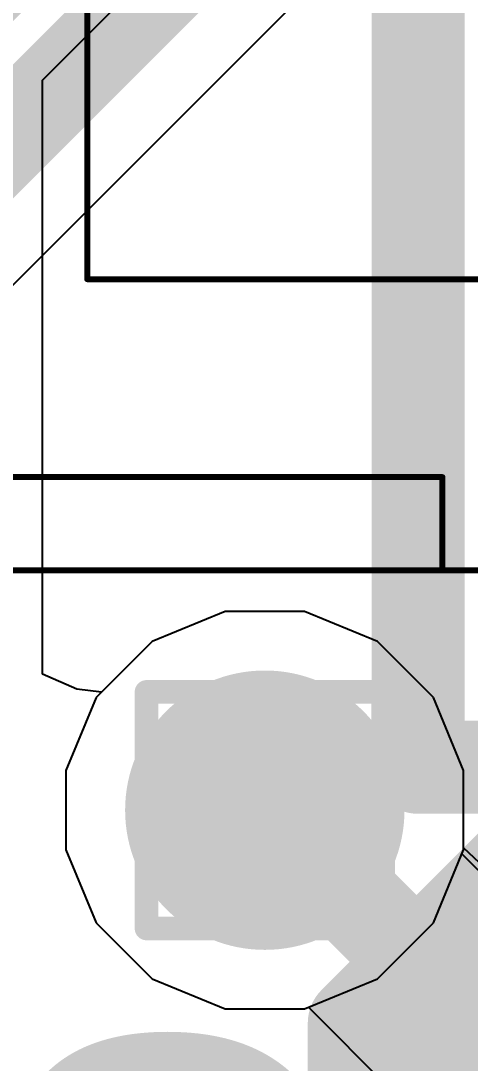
# Model space of a CAD drawing. Header units: inches. Extents: x -6 to 5433, y -4 to 5447.
# Drawn here: x 4.457 to 5.422, y 25.236 to 27.475 of the extents above; entities that cross this region are included whole.
import ezdxf

# ---------------------------------------------------------------- set-up
doc = ezdxf.new("R2010")
doc.units = ezdxf.units.IN
for name, color, linetype in [('Bottom Layer', 5, 'Continuous'), ('Bottom Overlay', 54, 'Continuous'), ('Bottom Paste', 16, 'Continuous'), ('Bottom Solder', 6, 'Continuous'), ('Drill Drawing', 1, 'Continuous'), ('Ground', 16, 'Continuous'), ('Mechanical 4', 56, 'Continuous'), ('Power', 76, 'Continuous'), ('Top Layer', 1, 'Continuous'), ('Top Overlay', 2, 'Continuous'), ('Via Holes', 16, 'Continuous')]:
    doc.layers.add(name, color=color, linetype=linetype)
doc.styles.add('Arial_Bold', font='', dxfattribs={"height": 0.2})
doc.styles.get('Arial_Bold').set_extended_font_data('Arial', bold=True)

# ---------------------------------------------------------------- blocks, each defined once
blk = doc.blocks.new('T__________B_136')
at = {"layer": 'Bottom Layer'}
blk.add_hatch(color=5, dxfattribs=at).paths.add_polyline_path([(0.381, 0.762), (-0.381, 0.762), (-0.762, 0.381), (-0.762, -0.381), (-0.381, -0.762), (0.381, -0.762), (0.762, -0.381), (0.762, 0.381)])
at = {"layer": 'Bottom Paste'}
blk.add_hatch(color=16, dxfattribs=at).paths.add_polyline_path([(0.381, 0.762), (-0.381, 0.762), (-0.762, 0.381), (-0.762, -0.381), (-0.381, -0.762), (0.381, -0.762), (0.762, -0.381), (0.762, 0.381)])
at = {"layer": 'Bottom Solder'}
blk.add_hatch(color=6, dxfattribs=at).paths.add_polyline_path([(0.4318, 0.8636), (-0.4318, 0.8636), (-0.8636, 0.4318), (-0.8636, -0.4318), (-0.4318, -0.8636), (0.4318, -0.8636), (0.8636, -0.4318), (0.8636, 0.4318)])
at = {"layer": 'Bottom Overlay'}
for points in [[(-0.9398, 0.4318, 0.2, 0.2, 0), (-0.4318, 0.9398, 0.2, 0.2, 0)], [(-0.4318, 0.9398, 0.2, 0.2, 0), (0.4318, 0.9398, 0.2, 0.2, 0)], [(0.4318, 0.9398, 0.2, 0.2, 0), (0.9398, 0.4318, 0.2, 0.2, 0)], [(-0.9398, -0.4318, 0.2, 0.2, 0), (-0.9398, 0.4318, 0.2, 0.2, 0)], [(0.9398, -0.4318, 0.2, 0.2, 0), (0.9398, 0.4318, 0.2, 0.2, 0)], [(-0.9398, -0.4318, 0.2, 0.2, 0), (-0.4318, -0.9398, 0.2, 0.2, 0)], [(0.4318, -0.9398, 0.2, 0.2, 0), (0.9398, -0.4318, 0.2, 0.2, 0)], [(-0.4318, -0.9398, 0.2, 0.2, 0), (0.4318, -0.9398, 0.2, 0.2, 0)]]:
    blk.add_lwpolyline(points, format="xyseb", dxfattribs=at)
for points in [[(-0.4818, 0.9398, 0.1, 0.1, 1), (-0.3818, 0.9398, 0.1, 0.1, 1)], [(-0.4818, 0.9398, 0.1, 0.1, 1), (-0.3818, 0.9398, 0.1, 0.1, 1)], [(0.3818, 0.9398, 0.1, 0.1, 1), (0.4818, 0.9398, 0.1, 0.1, 1)], [(0.3818, 0.9398, 0.1, 0.1, 1), (0.4818, 0.9398, 0.1, 0.1, 1)], [(-0.9898, 0.4318, 0.1, 0.1, 1), (-0.8898, 0.4318, 0.1, 0.1, 1)], [(-0.9898, 0.4318, 0.1, 0.1, 1), (-0.8898, 0.4318, 0.1, 0.1, 1)], [(0.8898, 0.4318, 0.1, 0.1, 1), (0.9898, 0.4318, 0.1, 0.1, 1)], [(0.8898, 0.4318, 0.1, 0.1, 1), (0.9898, 0.4318, 0.1, 0.1, 1)], [(-0.9898, -0.4318, 0.1, 0.1, 1), (-0.8898, -0.4318, 0.1, 0.1, 1)], [(-0.9898, -0.4318, 0.1, 0.1, 1), (-0.8898, -0.4318, 0.1, 0.1, 1)], [(0.8898, -0.4318, 0.1, 0.1, 1), (0.9898, -0.4318, 0.1, 0.1, 1)], [(0.8898, -0.4318, 0.1, 0.1, 1), (0.9898, -0.4318, 0.1, 0.1, 1)], [(-0.4818, -0.9398, 0.1, 0.1, 1), (-0.3818, -0.9398, 0.1, 0.1, 1)], [(-0.4818, -0.9398, 0.1, 0.1, 1), (-0.3818, -0.9398, 0.1, 0.1, 1)], [(0.3818, -0.9398, 0.1, 0.1, 1), (0.4818, -0.9398, 0.1, 0.1, 1)], [(0.3818, -0.9398, 0.1, 0.1, 1), (0.4818, -0.9398, 0.1, 0.1, 1)]]:
    blk.add_lwpolyline(points, format="xyseb", close=True, dxfattribs=at)
blk = doc.blocks.new('QTH_030_01_L_D_A_K_TR_154')
at = {"layer": 'Top Overlay'}
for points in [[(10, 2.985, 0.2, 0.2, 0), (7.8, 2.985, 0.2, 0.2, 0)], [(10, 2.985, 0.2, 0.2, 0), (10, 0.7, 0.2, 0.2, 0)]]:
    blk.add_lwpolyline(points, format="xyseb", dxfattribs=at)
blk.add_lwpolyline([(9.95, 2.985, 0.1, 0.1, 1), (10.05, 2.985, 0.1, 0.1, 1)], format="xyseb", close=True, dxfattribs=at)
blk.add_lwpolyline([(9.95, 2.985, 0.1, 0.1, 1), (10.05, 2.985, 0.1, 0.1, 1)], format="xyseb", close=True, dxfattribs=at)

msp = doc.modelspace()

# ---------------------------------------------------------------- hatches: boundary and pattern name
at = {"layer": 'Bottom Layer'}
h = msp.add_hatch(color=5, dxfattribs=at)
edge = h.paths.add_edge_path()
edge.add_arc((4.9811, 25.7795), 0.3, 0, 360)
at = {"layer": 'Ground'}
h = msp.add_hatch(color=16, dxfattribs=at)
edge = h.paths.add_edge_path()
edge.add_arc((4.9811, 25.7795), 0.3, 0, 360)
at = {"layer": 'Power'}
h = msp.add_hatch(color=76, dxfattribs=at)
edge = h.paths.add_edge_path()
edge.add_arc((4.9811, 25.7795), 0.3, 0, 360)
at = {"layer": 'Top Layer'}
h = msp.add_hatch(color=1, dxfattribs=at)
edge = h.paths.add_edge_path()
edge.add_arc((4.9811, 25.7795), 0.3, 0, 360)
at = {"layer": 'Via Holes'}
h = msp.add_hatch(color=7, dxfattribs=at)
edge = h.paths.add_edge_path()
edge.add_arc((4.9811, 25.7795), 0.15, 0, 360)

# ---------------------------------------------------------------- linework, layer by layer
at = {"layer": 'Bottom Layer'}
for p, q in [((4.5035, 27.3476), (5.0325, 27.8765)), ((4.5035, 26.0718), (4.5035, 27.3476)), ((4.8961, 26.2065), (4.7392, 26.1415)), ((5.066, 26.2065), (4.8961, 26.2065)), ((5.223, 26.1415), (5.066, 26.2065)), ((4.7392, 26.1415), (4.6305, 26.0328)), ((5.3431, 26.0214), (5.223, 26.1415)), ((4.5773, 26.0396), (4.5035, 26.0718)), ((4.6305, 26.0328), (4.5773, 26.0396)), ((5.4081, 25.8645), (5.3431, 26.0214)), ((5.4081, 25.6985), (5.4081, 25.8645)), ((5.5007, 25.6115), (5.4081, 25.6985))]:
    msp.add_line(p, q, dxfattribs=at)
for points in [[(4.1151, 27.5085, 0.508, 0.508, 0), (4.8715, 28.2649, 0.508, 0.508, 0)], [(4.9811, 25.7795, 0.2032, 0.2032, 0), (6.1132, 24.6474, 0.2032, 0.2032, 0)]]:
    msp.add_lwpolyline(points, format="xyseb", dxfattribs=at)
msp.add_lwpolyline([(4.9303, 25.7795, 0.1016, 0.1016, 1), (5.0319, 25.7795, 0.1016, 0.1016, 1)], format="xyseb", close=True, dxfattribs=at)
at = {"layer": 'Drill Drawing'}
for points in [[(4.7271, 26.0335, 0.0508, 0.0508, 0), (5.2351, 26.0335, 0.0508, 0.0508, 0)], [(4.7271, 25.5255, 0.0508, 0.0508, 0), (4.7271, 26.0335, 0.0508, 0.0508, 0)], [(5.2351, 25.5255, 0.0508, 0.0508, 0), (5.2351, 26.0335, 0.0508, 0.0508, 0)], [(4.8287, 25.9319, 0.0508, 0.0508, 0), (5.1335, 25.9319, 0.0508, 0.0508, 0)], [(4.8287, 25.6271, 0.0508, 0.0508, 0), (4.8287, 25.9319, 0.0508, 0.0508, 0)], [(5.1335, 25.6271, 0.0508, 0.0508, 0), (5.1335, 25.9319, 0.0508, 0.0508, 0)], [(4.8287, 25.6271, 0.0508, 0.0508, 0), (5.1335, 25.6271, 0.0508, 0.0508, 0)], [(4.7271, 25.5255, 0.0508, 0.0508, 0), (5.2351, 25.5255, 0.0508, 0.0508, 0)]]:
    msp.add_lwpolyline(points, format="xyseb", dxfattribs=at)
for points in [[(4.7144, 26.0335, 0.0254, 0.0254, 1), (4.7398, 26.0335, 0.0254, 0.0254, 1)], [(4.7144, 26.0335, 0.0254, 0.0254, 1), (4.7398, 26.0335, 0.0254, 0.0254, 1)], [(5.2224, 26.0335, 0.0254, 0.0254, 1), (5.2478, 26.0335, 0.0254, 0.0254, 1)], [(5.2224, 26.0335, 0.0254, 0.0254, 1), (5.2478, 26.0335, 0.0254, 0.0254, 1)], [(4.816, 25.9319, 0.0254, 0.0254, 1), (4.8414, 25.9319, 0.0254, 0.0254, 1)], [(4.816, 25.9319, 0.0254, 0.0254, 1), (4.8414, 25.9319, 0.0254, 0.0254, 1)], [(5.1208, 25.9319, 0.0254, 0.0254, 1), (5.1462, 25.9319, 0.0254, 0.0254, 1)], [(5.1208, 25.9319, 0.0254, 0.0254, 1), (5.1462, 25.9319, 0.0254, 0.0254, 1)], [(4.816, 25.6271, 0.0254, 0.0254, 1), (4.8414, 25.6271, 0.0254, 0.0254, 1)], [(4.816, 25.6271, 0.0254, 0.0254, 1), (4.8414, 25.6271, 0.0254, 0.0254, 1)], [(5.1208, 25.6271, 0.0254, 0.0254, 1), (5.1462, 25.6271, 0.0254, 0.0254, 1)], [(5.1208, 25.6271, 0.0254, 0.0254, 1), (5.1462, 25.6271, 0.0254, 0.0254, 1)], [(4.7144, 25.5255, 0.0254, 0.0254, 1), (4.7398, 25.5255, 0.0254, 0.0254, 1)], [(4.7144, 25.5255, 0.0254, 0.0254, 1), (4.7398, 25.5255, 0.0254, 0.0254, 1)], [(5.2224, 25.5255, 0.0254, 0.0254, 1), (5.2478, 25.5255, 0.0254, 0.0254, 1)], [(5.2224, 25.5255, 0.0254, 0.0254, 1), (5.2478, 25.5255, 0.0254, 0.0254, 1)]]:
    msp.add_lwpolyline(points, format="xyseb", close=True, dxfattribs=at)
at = {"layer": 'Ground'}
for p, q in [((4.8961, 26.2065), (4.7392, 26.1415)), ((5.066, 26.2065), (4.8961, 26.2065)), ((5.223, 26.1415), (5.066, 26.2065)), ((4.7392, 26.1415), (4.6191, 26.0214)), ((5.3431, 26.0214), (5.223, 26.1415)), ((4.6191, 26.0214), (4.5541, 25.8645)), ((5.4081, 25.8645), (5.3431, 26.0214)), ((4.5541, 25.8645), (4.5541, 25.6946)), ((5.4081, 25.6946), (5.4081, 25.8645)), ((4.5541, 25.6946), (4.6191, 25.5377)), ((5.3431, 25.5377), (5.4081, 25.6946)), ((4.6191, 25.5377), (4.7392, 25.4175)), ((5.223, 25.4175), (5.3431, 25.5377)), ((4.7392, 25.4175), (4.8961, 25.3525)), ((5.066, 25.3525), (5.223, 25.4175)), ((4.8961, 25.3525), (5.066, 25.3525))]:
    msp.add_line(p, q, dxfattribs=at)
at = {"layer": 'Mechanical 4'}
for points in [[(4.5999, 26.9199, 0.0127, 0.0127, 0), (4.5999, 28.6199, 0.0127, 0.0127, 0)], [(4.5999, 26.9199, 0.0127, 0.0127, 0), (5.8812, 26.9199, 0.0127, 0.0127, 0)], [(4.1224, 26.4949, 0.0127, 0.0127, 0), (5.3624, 26.4949, 0.0127, 0.0127, 0)], [(5.3624, 26.2949, 0.0127, 0.0127, 0), (5.3624, 26.4949, 0.0127, 0.0127, 0)], [(3.3624, 26.2949, 0.0127, 0.0127, 0), (27.1324, 26.2949, 0.0127, 0.0127, 0)]]:
    msp.add_lwpolyline(points, format="xyseb", dxfattribs=at)
for points in [[(4.5967, 26.9199, 0.00635, 0.00635, 1), (4.6031, 26.9199, 0.00635, 0.00635, 1)], [(4.5967, 26.9199, 0.00635, 0.00635, 1), (4.6031, 26.9199, 0.00635, 0.00635, 1)], [(5.3592, 26.4949, 0.00635, 0.00635, 1), (5.3656, 26.4949, 0.00635, 0.00635, 1)], [(5.3592, 26.4949, 0.00635, 0.00635, 1), (5.3656, 26.4949, 0.00635, 0.00635, 1)], [(5.3592, 26.2949, 0.00635, 0.00635, 1), (5.3656, 26.2949, 0.00635, 0.00635, 1)]]:
    msp.add_lwpolyline(points, format="xyseb", close=True, dxfattribs=at)
at = {"layer": 'Power'}
for p, q in [((3.1743, 25.6416), (6.957, 29.4243)), ((4.8961, 26.2065), (4.7392, 26.1415)), ((5.066, 26.2065), (4.8961, 26.2065)), ((5.223, 26.1415), (5.066, 26.2065)), ((4.7392, 26.1415), (4.6191, 26.0214)), ((5.3431, 26.0214), (5.223, 26.1415)), ((4.6191, 26.0214), (4.5541, 25.8645)), ((5.4081, 25.8645), (5.3431, 26.0214)), ((4.5541, 25.8645), (4.5541, 25.6946)), ((5.4081, 25.6946), (5.4081, 25.8645)), ((4.5541, 25.6946), (4.6191, 25.5377)), ((5.4044, 25.6858), (5.4081, 25.6946)), ((5.7233, 25.367), (5.4044, 25.6858)), ((4.6191, 25.5377), (4.7392, 25.4175)), ((4.7392, 25.4175), (4.8961, 25.3525)), ((4.8961, 25.3525), (5.066, 25.3525)), ((5.066, 25.3525), (5.0748, 25.3562)), ((5.0748, 25.3562), (5.4619, 24.9691))]:
    msp.add_line(p, q, dxfattribs=at)
for points in [[(3.0095, 25.8064, 0.2032, 0.2032, 0), (6.8604, 29.6573, 0.2032, 0.2032, 0)], [(4.9811, 25.7795, 0.2032, 0.2032, 0), (5.6267, 25.1339, 0.2032, 0.2032, 0)]]:
    msp.add_lwpolyline(points, format="xyseb", dxfattribs=at)
msp.add_lwpolyline([(4.9303, 25.7795, 0.1016, 0.1016, 1), (5.0319, 25.7795, 0.1016, 0.1016, 1)], format="xyseb", close=True, dxfattribs=at)
at = {"layer": 'Top Layer'}
for p, q in [((4.8961, 26.2065), (4.7392, 26.1415)), ((5.066, 26.2065), (4.8961, 26.2065)), ((5.223, 26.1415), (5.066, 26.2065)), ((4.7392, 26.1415), (4.6191, 26.0214)), ((5.3431, 26.0214), (5.223, 26.1415)), ((4.6191, 26.0214), (4.5541, 25.8645)), ((5.4081, 25.8645), (5.3431, 26.0214)), ((4.5541, 25.8645), (4.5541, 25.6946)), ((5.4081, 25.6946), (5.4081, 25.8645)), ((4.5541, 25.6946), (4.6191, 25.5377)), ((5.3431, 25.5377), (5.4081, 25.6946)), ((4.6191, 25.5377), (4.7392, 25.4175)), ((5.223, 25.4175), (5.3431, 25.5377)), ((4.7392, 25.4175), (4.8961, 25.3525)), ((5.066, 25.3525), (5.223, 25.4175)), ((4.8961, 25.3525), (5.066, 25.3525))]:
    msp.add_line(p, q, dxfattribs=at)

# ---------------------------------------------------------------- block references
at = {"rotation": 180}
msp.add_blockref('QTH_030_01_L_D_A_K_TR_154', (15.3106, 28.8567), dxfattribs=at)
msp.add_blockref('T__________B_136', (6.1132, 24.8905))

# ---------------------------------------------------------------- texts
at = {"layer": 'Bottom Overlay', "style": 'Arial_Bold', "text_generation_flag": 2}
msp.add_text('GPIO1', height=0.762, rotation=360, dxfattribs=at).set_placement((5.191, 24.5301))

doc.saveas('drawing.dxf')
